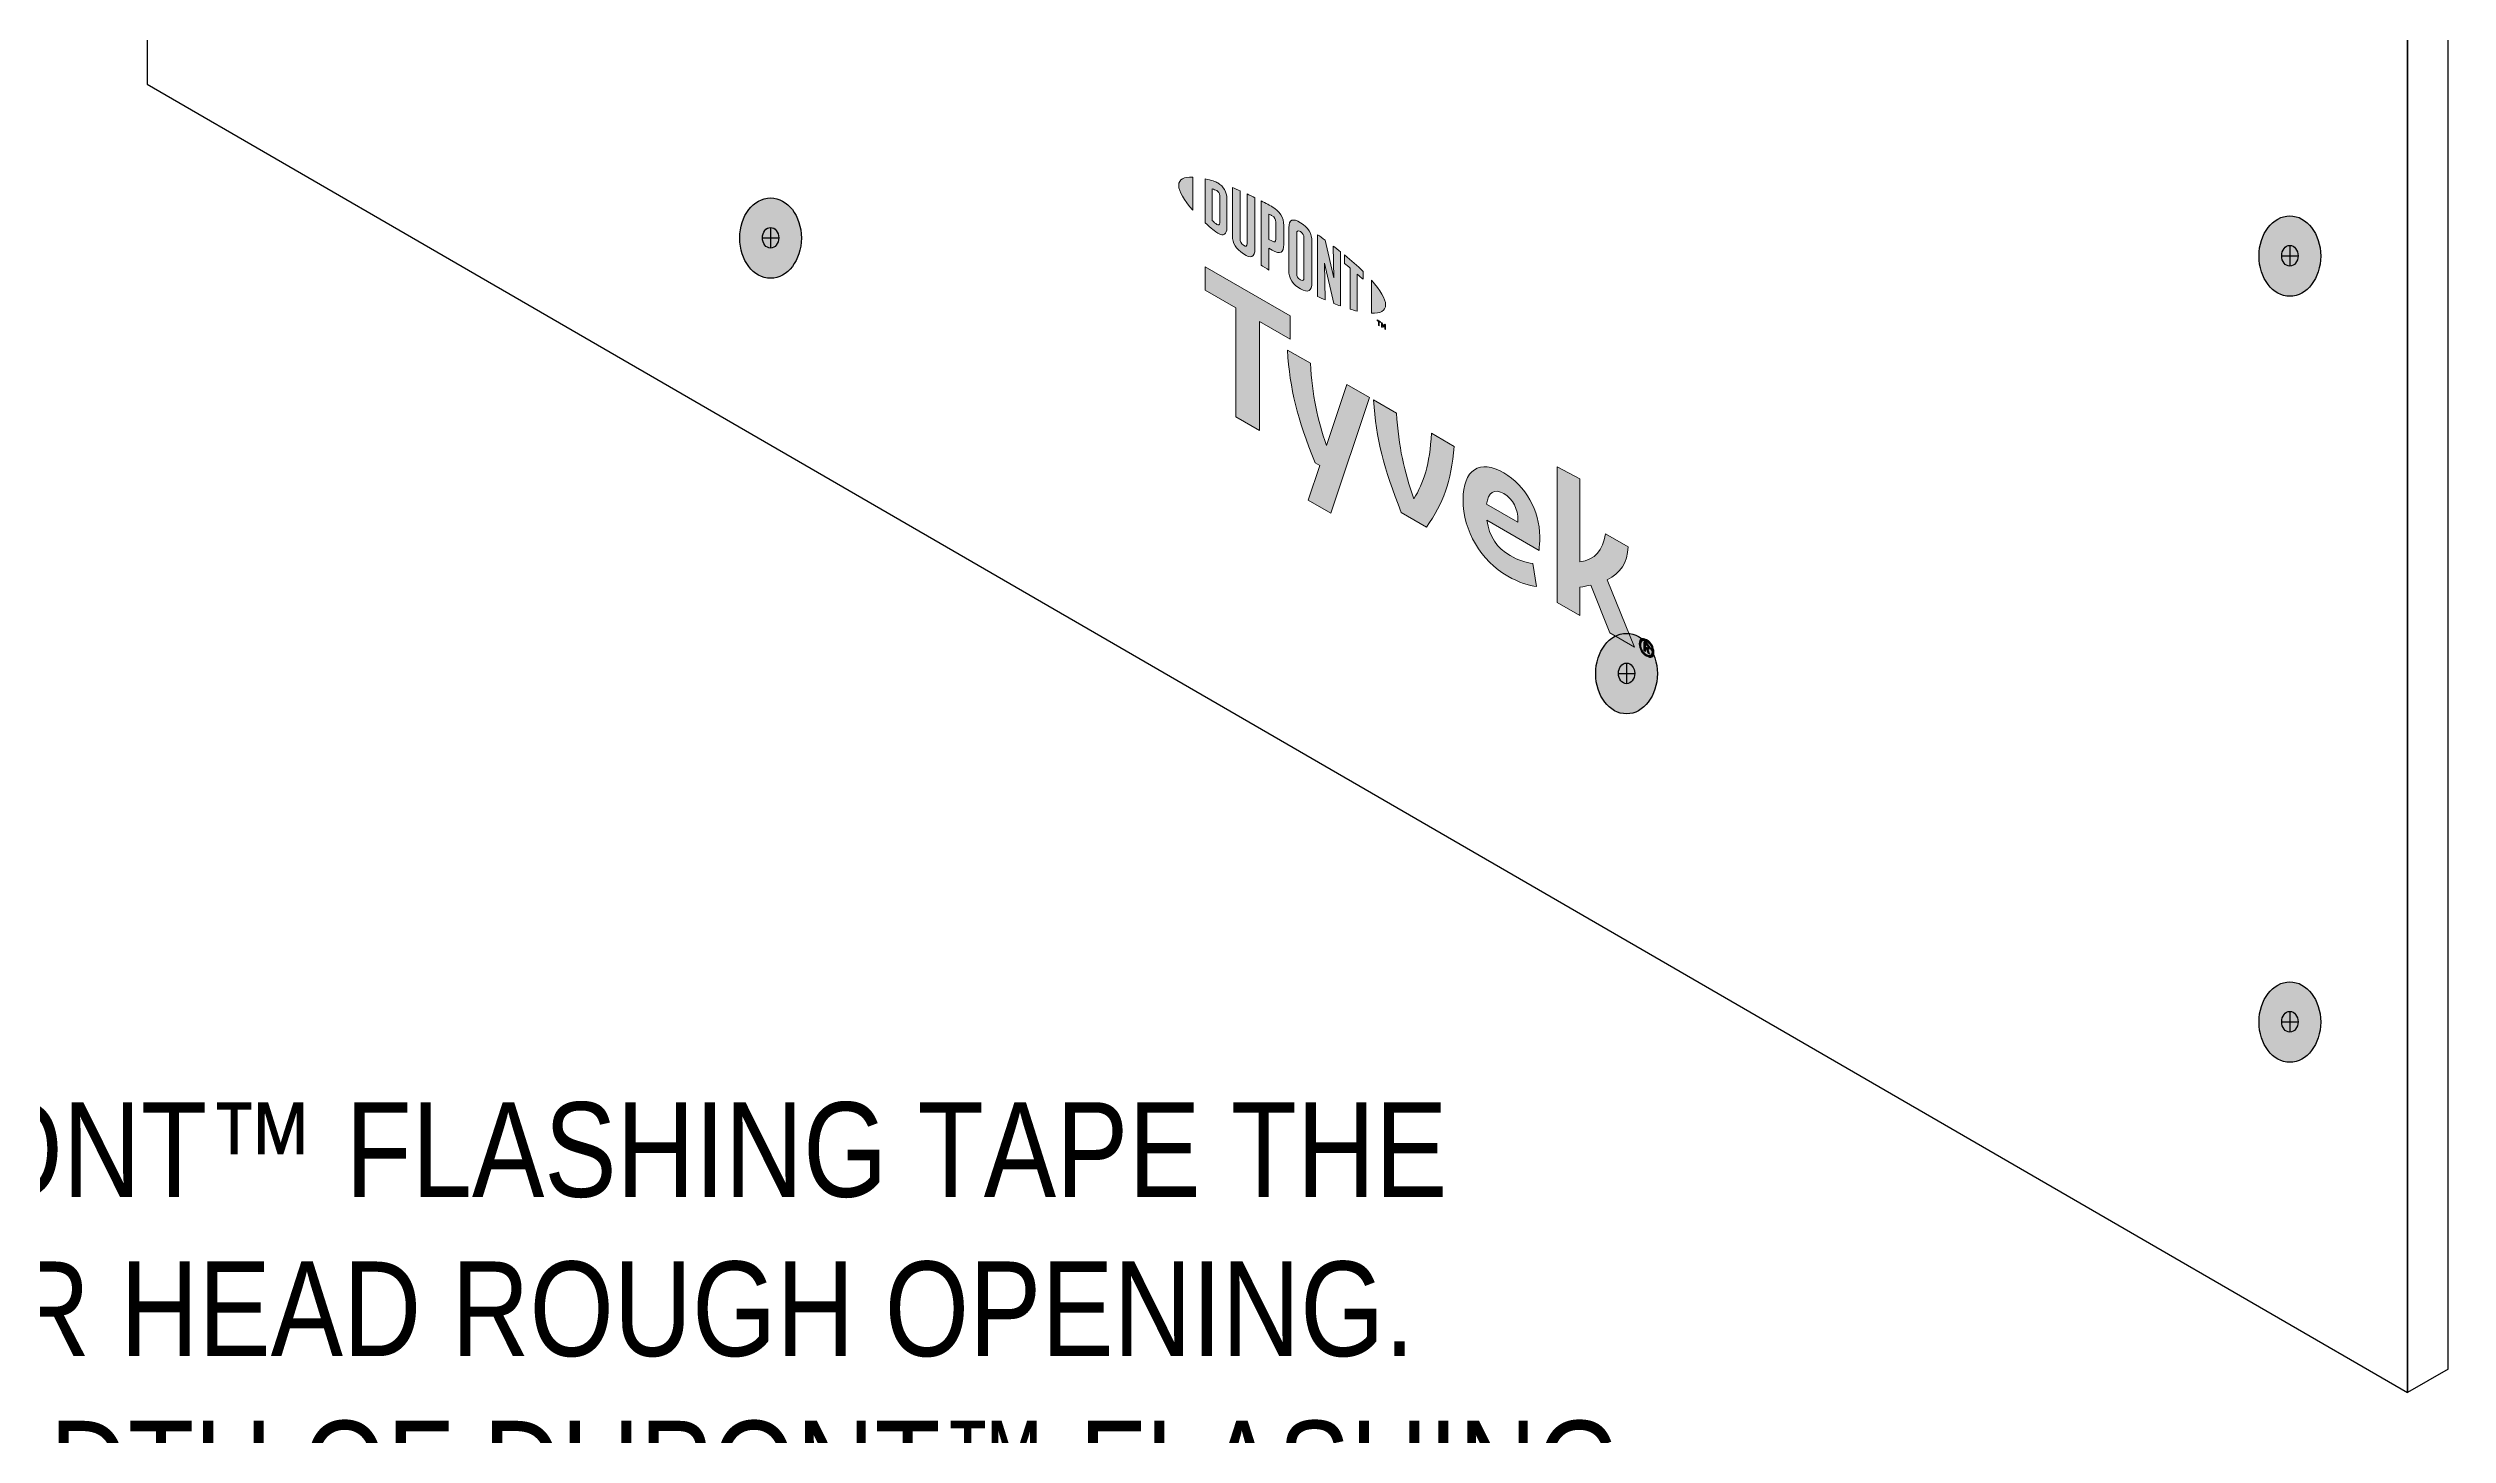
# Model space of a CAD drawing. Extents: x -1279 to 5791, y -3809 to 1769.
# Drawn here: x 415.6 to 701, y -2019.4 to -1854.4 of the extents above; entities that cross this region are included whole.
import ezdxf

# ---------------------------------------------------------------- set-up
doc = ezdxf.new("R2010")
doc.units = 0
doc.header["$MEASUREMENT"] = 0
for name, color, linetype, lineweight in [('.ATI-TEXT', 7, 'Continuous', 0), ('G-ANNO-TTLB', 7, 'Continuous', 0), ('TYVEK', 7, 'Continuous', 0), ('X-REF - TRACED', 7, 'Continuous', 0)]:
    doc.layers.add(name, color=color, linetype=linetype, lineweight=lineweight)

# ---------------------------------------------------------------- blocks, each defined once
blk = doc.blocks.new('Block_45')
at = {"layer": '.ATI-TEXT', "char_height": 0.2, "attachment_point": 7}
for s, insert in [('\\C18;\\c0;\\FArial Narrow|b0|i0|c1;\\H11.249999;\\W1.000000;CUT A PIECE OF DUPONT™ FLASHING TAPE THE', (274.18, -1991.21)), ('\\C18;\\c0;\\FArial Narrow|b0|i0|c1;\\H11.249999;\\W1.000000;LENGTH OF THE INNER HEAD ROUGH OPENING.', (273.87, -2010.15)), ('\\C18;\\c0;\\FArial Narrow|b0|i0|c1;\\H11.249999;\\W1.000000;USE APPROPRIATE WIDTH OF DUPONT™ FLASHING', (274.79, -2029.1))]:
    blk.add_mtext(s, dxfattribs=dict(at, insert=insert))
blk = doc.blocks.new('Block_106')
at = {"layer": 'TYVEK', "true_color": 0x003b71, "transparency": 33554687}
h = blk.add_hatch(color=156, dxfattribs=at)
h.dxf.hatch_style = 2
edge = h.paths.add_edge_path()
edge.add_ellipse((501.54, -1877.01), major_axis=(0, 4.78), ratio=0.766948, start_angle=0, end_angle=360)
h = blk.add_hatch(color=156, dxfattribs=at)
h.dxf.hatch_style = 2
edge = h.paths.add_edge_path()
edge.add_ellipse((682.21, -1879.15), major_axis=(0, 4.78), ratio=0.766948, start_angle=0, end_angle=360)
h = blk.add_hatch(color=156, dxfattribs=at)
h.dxf.hatch_style = 2
edge = h.paths.add_edge_path()
edge.add_ellipse((603.33, -1928.82), major_axis=(0, 4.78), ratio=0.766948, start_angle=0, end_angle=360)
h = blk.add_hatch(color=156, dxfattribs=at)
h.dxf.hatch_style = 2
edge = h.paths.add_edge_path()
edge.add_ellipse((682.21, -1970.26), major_axis=(0, 4.78), ratio=0.766948, start_angle=0, end_angle=360)
at = {"layer": 'TYVEK', "color": 18, "lineweight": 25, "true_color": 0x080808}
for p, q in [((500.56, -1876.98), (502.51, -1876.98)), ((501.54, -1875.74), (501.54, -1878.21)), ((682.21, -1877.89), (682.21, -1880.36)), ((681.23, -1879.12), (683.18, -1879.12)), ((602.36, -1928.79), (604.3, -1928.79)), ((603.33, -1927.55), (603.33, -1930.02)), ((682.21, -1969), (682.21, -1971.47)), ((681.23, -1970.23), (683.18, -1970.23))]:
    blk.add_line(p, q, dxfattribs=at)
at = {"layer": 'TYVEK', "color": 18, "lineweight": 25, "true_color": 0x000000}
for centre in [(501.54, -1877.01), (682.21, -1879.15), (603.33, -1928.82), (682.21, -1970.26)]:
    blk.add_ellipse(centre, major_axis=(0, 4.78), ratio=0.766948, dxfattribs=at)
at = {"layer": 'TYVEK', "color": 18, "lineweight": 25, "true_color": 0x080808}
for centre in [(501.54, -1876.98), (682.21, -1879.12), (603.33, -1928.79), (682.21, -1970.23)]:
    blk.add_ellipse(centre, major_axis=(0, 1.23), ratio=0.788846, dxfattribs=at)
blk = doc.blocks.new('Block_485')
at = {"layer": 'X-REF - TRACED', "true_color": 0x848484, "transparency": 33554687}
h = blk.add_hatch(color=252, dxfattribs=at)
h.dxf.hatch_style = 2
edge = h.paths.add_edge_path()
edge.add_spline(control_points=[(550.08, -1870.74), (550.08, -1871.47), (550.69, -1872.5), (551.76, -1873.69), (551.76, -1873.69), (551.76, -1869.75), (551.76, -1869.75), (550.69, -1869.71), (550.08, -1870.03), (550.08, -1870.74)], knot_values=[0, 0, 0, 0, 1, 1, 1, 2, 2, 2, 3, 3, 3, 3], degree=3, periodic=0)
h = blk.add_hatch(color=252, dxfattribs=at)
h.dxf.hatch_style = 2
edge = h.paths.add_edge_path()
edge.add_spline(control_points=[(554.96, -1875.18), (554.96, -1875.48), (554.8, -1875.49), (554.61, -1875.38), (554.47, -1875.29), (554.24, -1875.1), (554.05, -1874.93), (554.05, -1874.93), (554.05, -1871.17), (554.05, -1871.17), (554.24, -1871.22), (554.47, -1871.29), (554.61, -1871.37), (554.8, -1871.48), (554.96, -1871.67), (554.96, -1871.98), (554.96, -1871.98), (554.96, -1875.18), (554.96, -1875.18)], knot_values=[0, 0, 0, 0, 1, 1, 1, 2, 2, 2, 3, 3, 3, 4, 4, 4, 5, 5, 5, 6, 6, 6, 6], degree=3, periodic=0)
edge = h.paths.add_edge_path()
edge.add_spline(control_points=[(554.74, -1870.46), (554.44, -1870.29), (554.01, -1870.14), (553.23, -1869.96), (553.23, -1869.96), (553.23, -1875.19), (553.23, -1875.19), (553.92, -1875.82), (554.44, -1876.26), (554.74, -1876.43), (555.42, -1876.83), (555.81, -1876.57), (555.81, -1875.8), (555.81, -1875.8), (555.81, -1872.33), (555.81, -1872.33), (555.81, -1871.56), (555.42, -1870.85), (554.74, -1870.46)], knot_values=[0, 0, 0, 0, 1, 1, 1, 2, 2, 2, 3, 3, 3, 4, 4, 4, 5, 5, 5, 6, 6, 6, 6], degree=3, periodic=0)
h = blk.add_hatch(color=252, dxfattribs=at)
h.dxf.hatch_style = 2
edge = h.paths.add_edge_path()
edge.add_spline(control_points=[(558.2, -1877.66), (558.2, -1877.96), (558.11, -1878.1), (557.78, -1877.87), (557.46, -1877.63), (557.37, -1877.43), (557.37, -1877.07), (557.37, -1877.07), (557.37, -1871.38), (557.37, -1871.38), (557.16, -1871.29), (556.68, -1871.09), (556.47, -1871), (556.47, -1871), (556.47, -1876.75), (556.47, -1876.75), (556.47, -1877.67), (556.86, -1878.25), (557.78, -1878.9), (558.63, -1879.5), (559.14, -1879.31), (559.14, -1878.29), (559.14, -1878.29), (559.14, -1872.22), (559.14, -1872.22), (558.97, -1872.13), (558.39, -1871.85), (558.2, -1871.76), (558.2, -1871.76), (558.2, -1877.66), (558.2, -1877.66)], knot_values=[0, 0, 0, 0, 1, 1, 1, 2, 2, 2, 3, 3, 3, 4, 4, 4, 5, 5, 5, 6, 6, 6, 7, 7, 7, 8, 8, 8, 9, 9, 9, 10, 10, 10, 10], degree=3, periodic=0)
h = blk.add_hatch(color=252, dxfattribs=at)
h.dxf.hatch_style = 2
edge = h.paths.add_edge_path()
edge.add_spline(control_points=[(561.62, -1877.14), (561.62, -1877.47), (561.52, -1877.57), (561.14, -1877.36), (561.14, -1877.36), (560.81, -1877.17), (560.81, -1877.17), (560.81, -1877.17), (560.81, -1874.15), (560.81, -1874.15), (560.96, -1874.22), (561.04, -1874.26), (561.12, -1874.32), (561.54, -1874.55), (561.62, -1874.78), (561.62, -1875.12), (561.62, -1875.12), (561.62, -1877.14), (561.62, -1877.14)], knot_values=[0, 0, 0, 0, 1, 1, 1, 2, 2, 2, 3, 3, 3, 4, 4, 4, 5, 5, 5, 6, 6, 6, 6], degree=3, periodic=0)
edge = h.paths.add_edge_path()
edge.add_spline(control_points=[(561.18, -1873.28), (561.02, -1873.18), (560.42, -1872.86), (559.87, -1872.59), (559.87, -1872.59), (559.87, -1880.24), (559.87, -1880.24), (560.06, -1880.36), (560.55, -1880.67), (560.81, -1880.83), (560.81, -1880.83), (560.81, -1878.23), (560.81, -1878.23), (560.81, -1878.23), (561.18, -1878.44), (561.18, -1878.44), (562.16, -1879.01), (562.57, -1878.74), (562.57, -1877.76), (562.57, -1877.76), (562.57, -1875.51), (562.57, -1875.51), (562.57, -1874.56), (562.11, -1873.82), (561.18, -1873.28)], knot_values=[0, 0, 0, 0, 1, 1, 1, 2, 2, 2, 3, 3, 3, 4, 4, 4, 5, 5, 5, 6, 6, 6, 7, 7, 7, 8, 8, 8, 8], degree=3, periodic=0)
h = blk.add_hatch(color=252, dxfattribs=at)
h.dxf.hatch_style = 2
edge = h.paths.add_edge_path()
edge.add_spline(control_points=[(564.97, -1881.74), (564.97, -1882.05), (564.89, -1882.15), (564.55, -1881.97), (564.21, -1881.79), (564.12, -1881.56), (564.12, -1881.25), (564.12, -1881.25), (564.12, -1876.48), (564.12, -1876.48), (564.12, -1876.17), (564.21, -1876.05), (564.55, -1876.25), (564.89, -1876.46), (564.97, -1876.67), (564.97, -1876.97), (564.97, -1876.97), (564.97, -1881.74), (564.97, -1881.74)], knot_values=[0, 0, 0, 0, 1, 1, 1, 2, 2, 2, 3, 3, 3, 4, 4, 4, 5, 5, 5, 6, 6, 6, 6], degree=3, periodic=0)
edge = h.paths.add_edge_path()
edge.add_spline(control_points=[(564.55, -1875.18), (563.68, -1874.63), (563.17, -1874.78), (563.17, -1875.78), (563.17, -1875.78), (563.17, -1880.79), (563.17, -1880.79), (563.17, -1881.85), (563.63, -1882.56), (564.55, -1883.05), (565.45, -1883.52), (565.92, -1883.4), (565.92, -1882.27), (565.92, -1882.27), (565.92, -1877.49), (565.92, -1877.49), (565.92, -1876.41), (565.5, -1875.78), (564.55, -1875.18)], knot_values=[0, 0, 0, 0, 1, 1, 1, 2, 2, 2, 3, 3, 3, 4, 4, 4, 5, 5, 5, 6, 6, 6, 6], degree=3, periodic=0)
h = blk.add_hatch(color=252, dxfattribs=at)
h.dxf.hatch_style = 2
edge = h.paths.add_edge_path()
edge.add_spline(control_points=[(568.52, -1881.74), (568.52, -1881.74), (567.48, -1877.25), (567.48, -1877.25), (567.2, -1877.04), (566.86, -1876.8), (566.59, -1876.62), (566.59, -1876.62), (566.59, -1883.97), (566.59, -1883.97), (566.78, -1884.05), (567.25, -1884.26), (567.5, -1884.37), (567.5, -1884.37), (567.42, -1880), (567.42, -1880), (567.42, -1880), (568.52, -1884.79), (568.52, -1884.79), (568.76, -1884.89), (569.1, -1885.01), (569.32, -1885.09), (569.32, -1885.09), (569.32, -1878.64), (569.32, -1878.64), (569.09, -1878.45), (568.66, -1878.12), (568.46, -1877.97), (568.46, -1877.97), (568.52, -1881.74), (568.52, -1881.74)], knot_values=[0, 0, 0, 0, 1, 1, 1, 2, 2, 2, 3, 3, 3, 4, 4, 4, 5, 5, 5, 6, 6, 6, 7, 7, 7, 8, 8, 8, 9, 9, 9, 10, 10, 10, 10], degree=3, periodic=0)
h = blk.add_hatch(color=252, dxfattribs=at)
h.dxf.hatch_style = 2
edge = h.paths.add_edge_path()
edge.add_spline(control_points=[(569.79, -1880.04), (570.02, -1880.22), (570.25, -1880.4), (570.47, -1880.59), (570.47, -1880.59), (570.47, -1885.47), (570.47, -1885.47), (570.68, -1885.54), (571.06, -1885.64), (571.31, -1885.7), (571.31, -1885.7), (571.31, -1881.31), (571.31, -1881.31), (571.56, -1881.52), (571.79, -1881.72), (572, -1881.91), (572, -1881.91), (572, -1880.97), (572, -1880.97), (571.33, -1880.32), (570.62, -1879.7), (569.79, -1879.02), (569.79, -1879.02), (569.79, -1880.04), (569.79, -1880.04)], knot_values=[0, 0, 0, 0, 1, 1, 1, 2, 2, 2, 3, 3, 3, 4, 4, 4, 5, 5, 5, 6, 6, 6, 7, 7, 7, 8, 8, 8, 8], degree=3, periodic=0)
h = blk.add_hatch(color=252, dxfattribs=at)
h.dxf.hatch_style = 2
edge = h.paths.add_edge_path()
edge.add_spline(control_points=[(574.68, -1884.95), (574.68, -1885.67), (574.07, -1886), (573, -1885.96), (573, -1885.96), (573, -1882.02), (573, -1882.02), (574.07, -1883.21), (574.68, -1884.24), (574.68, -1884.95)], knot_values=[0, 0, 0, 0, 1, 1, 1, 2, 2, 2, 3, 3, 3, 3], degree=3, periodic=0)
h = blk.add_hatch(color=252, dxfattribs=at)
h.dxf.hatch_style = 2
edge = h.paths.add_edge_path()
edge.add_spline(control_points=[(574.18, -1887.04), (574.18, -1887.04), (574.29, -1887.1), (574.29, -1887.1), (574.29, -1887.1), (574.44, -1887.45), (574.44, -1887.45), (574.44, -1887.45), (574.59, -1887.27), (574.59, -1887.27), (574.59, -1887.27), (574.68, -1887.32), (574.68, -1887.32), (574.68, -1887.32), (574.68, -1887.89), (574.68, -1887.89), (574.68, -1887.89), (574.59, -1887.84), (574.59, -1887.84), (574.59, -1887.84), (574.59, -1887.44), (574.59, -1887.44), (574.59, -1887.44), (574.44, -1887.62), (574.44, -1887.62), (574.44, -1887.62), (574.43, -1887.61), (574.43, -1887.61), (574.43, -1887.61), (574.28, -1887.25), (574.28, -1887.25), (574.28, -1887.25), (574.28, -1887.66), (574.28, -1887.66), (574.28, -1887.66), (574.18, -1887.61), (574.18, -1887.61), (574.18, -1887.61), (574.18, -1887.04), (574.18, -1887.04)], knot_values=[0, 0, 0, 0, 1, 1, 1, 2, 2, 2, 3, 3, 3, 4, 4, 4, 5, 5, 5, 6, 6, 6, 7, 7, 7, 8, 8, 8, 9, 9, 9, 10, 10, 10, 11, 11, 11, 12, 12, 12, 13, 13, 13, 13], degree=3, periodic=0)
edge = h.paths.add_edge_path()
edge.add_spline(control_points=[(573.83, -1886.93), (573.83, -1886.93), (573.68, -1886.84), (573.68, -1886.84), (573.68, -1886.84), (573.68, -1886.74), (573.68, -1886.74), (573.68, -1886.74), (574.08, -1886.98), (574.08, -1886.98), (574.08, -1886.98), (574.08, -1887.07), (574.08, -1887.07), (574.08, -1887.07), (573.93, -1886.99), (573.93, -1886.99), (573.93, -1886.99), (573.93, -1887.46), (573.93, -1887.46), (573.93, -1887.46), (573.83, -1887.4), (573.83, -1887.4), (573.83, -1887.4), (573.83, -1886.93), (573.83, -1886.93)], knot_values=[0, 0, 0, 0, 1, 1, 1, 2, 2, 2, 3, 3, 3, 4, 4, 4, 5, 5, 5, 6, 6, 6, 7, 7, 7, 8, 8, 8, 8], degree=3, periodic=0)
at = {"layer": 'X-REF - TRACED'}
for points, knots in [([(550.08, -1870.74), (550.08, -1871.47), (550.69, -1872.5), (551.76, -1873.69), (551.76, -1873.69), (551.76, -1869.75), (551.76, -1869.75), (550.69, -1869.71), (550.08, -1870.03), (550.08, -1870.74)], [0, 0, 0, 0, 1, 1, 1, 2, 2, 2, 3, 3, 3, 3]), ([(554.74, -1870.46), (554.44, -1870.29), (554.01, -1870.14), (553.23, -1869.96), (553.23, -1869.96), (553.23, -1875.19), (553.23, -1875.19), (553.92, -1875.82), (554.44, -1876.26), (554.74, -1876.43), (555.42, -1876.83), (555.81, -1876.57), (555.81, -1875.8), (555.81, -1875.8), (555.81, -1872.33), (555.81, -1872.33), (555.81, -1871.56), (555.42, -1870.85), (554.74, -1870.46)], [0, 0, 0, 0, 1, 1, 1, 2, 2, 2, 3, 3, 3, 4, 4, 4, 5, 5, 5, 6, 6, 6, 6]), ([(554.96, -1875.18), (554.96, -1875.48), (554.8, -1875.49), (554.61, -1875.38), (554.47, -1875.29), (554.24, -1875.1), (554.05, -1874.93), (554.05, -1874.93), (554.05, -1871.17), (554.05, -1871.17), (554.24, -1871.22), (554.47, -1871.29), (554.61, -1871.37), (554.8, -1871.48), (554.96, -1871.67), (554.96, -1871.98), (554.96, -1871.98), (554.96, -1875.18), (554.96, -1875.18)], [0, 0, 0, 0, 1, 1, 1, 2, 2, 2, 3, 3, 3, 4, 4, 4, 5, 5, 5, 6, 6, 6, 6]), ([(558.2, -1877.66), (558.2, -1877.96), (558.11, -1878.1), (557.78, -1877.87), (557.46, -1877.63), (557.37, -1877.43), (557.37, -1877.07), (557.37, -1877.07), (557.37, -1871.38), (557.37, -1871.38), (557.16, -1871.29), (556.68, -1871.09), (556.47, -1871), (556.47, -1871), (556.47, -1876.75), (556.47, -1876.75), (556.47, -1877.67), (556.86, -1878.25), (557.78, -1878.9), (558.63, -1879.5), (559.14, -1879.31), (559.14, -1878.29), (559.14, -1878.29), (559.14, -1872.22), (559.14, -1872.22), (558.97, -1872.13), (558.39, -1871.85), (558.2, -1871.76), (558.2, -1871.76), (558.2, -1877.66), (558.2, -1877.66)], [0, 0, 0, 0, 1, 1, 1, 2, 2, 2, 3, 3, 3, 4, 4, 4, 5, 5, 5, 6, 6, 6, 7, 7, 7, 8, 8, 8, 9, 9, 9, 10, 10, 10, 10]), ([(561.18, -1873.28), (561.02, -1873.18), (560.42, -1872.86), (559.87, -1872.59), (559.87, -1872.59), (559.87, -1880.24), (559.87, -1880.24), (560.06, -1880.36), (560.55, -1880.67), (560.81, -1880.83), (560.81, -1880.83), (560.81, -1878.23), (560.81, -1878.23), (560.81, -1878.23), (561.18, -1878.44), (561.18, -1878.44), (562.16, -1879.01), (562.57, -1878.74), (562.57, -1877.76), (562.57, -1877.76), (562.57, -1875.51), (562.57, -1875.51), (562.57, -1874.56), (562.11, -1873.82), (561.18, -1873.28)], [0, 0, 0, 0, 1, 1, 1, 2, 2, 2, 3, 3, 3, 4, 4, 4, 5, 5, 5, 6, 6, 6, 7, 7, 7, 8, 8, 8, 8]), ([(561.62, -1877.14), (561.62, -1877.47), (561.52, -1877.57), (561.14, -1877.36), (561.14, -1877.36), (560.81, -1877.17), (560.81, -1877.17), (560.81, -1877.17), (560.81, -1874.15), (560.81, -1874.15), (560.96, -1874.22), (561.04, -1874.26), (561.12, -1874.32), (561.54, -1874.55), (561.62, -1874.78), (561.62, -1875.12), (561.62, -1875.12), (561.62, -1877.14), (561.62, -1877.14)], [0, 0, 0, 0, 1, 1, 1, 2, 2, 2, 3, 3, 3, 4, 4, 4, 5, 5, 5, 6, 6, 6, 6]), ([(564.55, -1875.18), (563.68, -1874.63), (563.17, -1874.78), (563.17, -1875.78), (563.17, -1875.78), (563.17, -1880.79), (563.17, -1880.79), (563.17, -1881.85), (563.63, -1882.56), (564.55, -1883.05), (565.45, -1883.52), (565.92, -1883.4), (565.92, -1882.27), (565.92, -1882.27), (565.92, -1877.49), (565.92, -1877.49), (565.92, -1876.41), (565.5, -1875.78), (564.55, -1875.18)], [0, 0, 0, 0, 1, 1, 1, 2, 2, 2, 3, 3, 3, 4, 4, 4, 5, 5, 5, 6, 6, 6, 6]), ([(564.97, -1881.74), (564.97, -1882.05), (564.89, -1882.15), (564.55, -1881.97), (564.21, -1881.79), (564.12, -1881.56), (564.12, -1881.25), (564.12, -1881.25), (564.12, -1876.48), (564.12, -1876.48), (564.12, -1876.17), (564.21, -1876.05), (564.55, -1876.25), (564.89, -1876.46), (564.97, -1876.67), (564.97, -1876.97), (564.97, -1876.97), (564.97, -1881.74), (564.97, -1881.74)], [0, 0, 0, 0, 1, 1, 1, 2, 2, 2, 3, 3, 3, 4, 4, 4, 5, 5, 5, 6, 6, 6, 6]), ([(568.52, -1881.74), (568.52, -1881.74), (567.48, -1877.25), (567.48, -1877.25), (567.2, -1877.04), (566.86, -1876.8), (566.59, -1876.62), (566.59, -1876.62), (566.59, -1883.97), (566.59, -1883.97), (566.78, -1884.05), (567.25, -1884.26), (567.5, -1884.37), (567.5, -1884.37), (567.42, -1880), (567.42, -1880), (567.42, -1880), (568.52, -1884.79), (568.52, -1884.79), (568.76, -1884.89), (569.1, -1885.01), (569.32, -1885.09), (569.32, -1885.09), (569.32, -1878.64), (569.32, -1878.64), (569.09, -1878.45), (568.66, -1878.12), (568.46, -1877.97), (568.46, -1877.97), (568.52, -1881.74), (568.52, -1881.74)], [0, 0, 0, 0, 1, 1, 1, 2, 2, 2, 3, 3, 3, 4, 4, 4, 5, 5, 5, 6, 6, 6, 7, 7, 7, 8, 8, 8, 9, 9, 9, 10, 10, 10, 10]), ([(569.79, -1880.04), (570.02, -1880.22), (570.25, -1880.4), (570.47, -1880.59), (570.47, -1880.59), (570.47, -1885.47), (570.47, -1885.47), (570.68, -1885.54), (571.06, -1885.64), (571.31, -1885.7), (571.31, -1885.7), (571.31, -1881.31), (571.31, -1881.31), (571.56, -1881.52), (571.79, -1881.72), (572, -1881.91), (572, -1881.91), (572, -1880.97), (572, -1880.97), (571.33, -1880.32), (570.62, -1879.7), (569.79, -1879.02), (569.79, -1879.02), (569.79, -1880.04), (569.79, -1880.04)], [0, 0, 0, 0, 1, 1, 1, 2, 2, 2, 3, 3, 3, 4, 4, 4, 5, 5, 5, 6, 6, 6, 7, 7, 7, 8, 8, 8, 8]), ([(574.68, -1884.95), (574.68, -1885.67), (574.07, -1886), (573, -1885.96), (573, -1885.96), (573, -1882.02), (573, -1882.02), (574.07, -1883.21), (574.68, -1884.24), (574.68, -1884.95)], [0, 0, 0, 0, 1, 1, 1, 2, 2, 2, 3, 3, 3, 3]), ([(573.83, -1886.93), (573.83, -1886.93), (573.68, -1886.84), (573.68, -1886.84), (573.68, -1886.84), (573.68, -1886.74), (573.68, -1886.74), (573.68, -1886.74), (574.08, -1886.98), (574.08, -1886.98), (574.08, -1886.98), (574.08, -1887.07), (574.08, -1887.07), (574.08, -1887.07), (573.93, -1886.99), (573.93, -1886.99), (573.93, -1886.99), (573.93, -1887.46), (573.93, -1887.46), (573.93, -1887.46), (573.83, -1887.4), (573.83, -1887.4), (573.83, -1887.4), (573.83, -1886.93), (573.83, -1886.93)], [0, 0, 0, 0, 1, 1, 1, 2, 2, 2, 3, 3, 3, 4, 4, 4, 5, 5, 5, 6, 6, 6, 7, 7, 7, 8, 8, 8, 8]), ([(574.18, -1887.04), (574.18, -1887.04), (574.29, -1887.1), (574.29, -1887.1), (574.29, -1887.1), (574.44, -1887.45), (574.44, -1887.45), (574.44, -1887.45), (574.59, -1887.27), (574.59, -1887.27), (574.59, -1887.27), (574.68, -1887.32), (574.68, -1887.32), (574.68, -1887.32), (574.68, -1887.89), (574.68, -1887.89), (574.68, -1887.89), (574.59, -1887.84), (574.59, -1887.84), (574.59, -1887.84), (574.59, -1887.44), (574.59, -1887.44), (574.59, -1887.44), (574.44, -1887.62), (574.44, -1887.62), (574.44, -1887.62), (574.43, -1887.61), (574.43, -1887.61), (574.43, -1887.61), (574.28, -1887.25), (574.28, -1887.25), (574.28, -1887.25), (574.28, -1887.66), (574.28, -1887.66), (574.28, -1887.66), (574.18, -1887.61), (574.18, -1887.61), (574.18, -1887.61), (574.18, -1887.04), (574.18, -1887.04)], [0, 0, 0, 0, 1, 1, 1, 2, 2, 2, 3, 3, 3, 4, 4, 4, 5, 5, 5, 6, 6, 6, 7, 7, 7, 8, 8, 8, 9, 9, 9, 10, 10, 10, 11, 11, 11, 12, 12, 12, 13, 13, 13, 13])]:
    blk.add_open_spline(points, degree=3, knots=knots, dxfattribs=at)
blk = doc.blocks.new('Block_489')
at = {"layer": 'X-REF - TRACED', "true_color": 0x848484, "transparency": 33554687}
h = blk.add_hatch(color=252, dxfattribs=at)
h.dxf.hatch_style = 2
h.paths.add_polyline_path([(563.33, -1886.28), (553.23, -1880.45), (553.23, -1883.19), (556.88, -1885.3), (556.88, -1898.29), (559.68, -1899.91), (559.68, -1886.92), (563.33, -1889.02)])
h = blk.add_hatch(color=252, dxfattribs=at)
h.dxf.hatch_style = 2
edge = h.paths.add_edge_path()
edge.add_spline(control_points=[(580.12, -1900.22), (579.95, -1903.97), (579.2, -1906.14), (578.04, -1908.02), (576.93, -1904.83), (576.2, -1901.8), (575.98, -1897.83), (575.98, -1897.83), (573.26, -1896.26), (573.26, -1896.26), (573.55, -1900.95), (574.44, -1904.36), (576.55, -1909.65), (576.55, -1909.65), (579.55, -1911.38), (579.55, -1911.38), (581.59, -1908.49), (582.44, -1906.08), (582.83, -1901.79), (582.83, -1901.79), (580.12, -1900.22), (580.12, -1900.22)], knot_values=[0, 0, 0, 0, 1, 1, 1, 2, 2, 2, 3, 3, 3, 4, 4, 4, 5, 5, 5, 6, 6, 6, 7, 7, 7, 7], degree=3, periodic=0)
h = blk.add_hatch(color=252, dxfattribs=at)
h.dxf.hatch_style = 2
edge = h.paths.add_edge_path()
edge.add_spline(control_points=[(586.69, -1908.67), (586.69, -1908.67), (590.42, -1910.82), (590.42, -1910.82), (590.42, -1910.82), (590.42, -1910.55), (590.42, -1910.55), (590.42, -1909.29), (589.83, -1908.03), (588.75, -1907.41), (587.61, -1906.75), (586.87, -1907.24), (586.69, -1908.67)], knot_values=[0, 0, 0, 0, 1, 1, 1, 2, 2, 2, 3, 3, 3, 4, 4, 4, 4], degree=3, periodic=0)
edge = h.paths.add_edge_path()
edge.add_spline(control_points=[(592.64, -1918.44), (591.77, -1918.39), (590.5, -1917.97), (589.2, -1917.22), (586.05, -1915.4), (583.89, -1911.86), (583.89, -1908.13), (583.89, -1904.56), (585.87, -1903.27), (588.75, -1904.94), (591.32, -1906.42), (593.01, -1909.48), (593.01, -1912.5), (593.01, -1913.17), (592.97, -1913.73), (592.93, -1914.16), (592.93, -1914.16), (586.73, -1910.58), (586.73, -1910.58), (586.99, -1912.53), (587.91, -1913.87), (589.48, -1914.78), (590.44, -1915.33), (591.36, -1915.62), (592.2, -1915.7), (592.2, -1915.7), (592.64, -1918.44), (592.64, -1918.44)], knot_values=[0, 0, 0, 0, 1, 1, 1, 2, 2, 2, 3, 3, 3, 4, 4, 4, 5, 5, 5, 6, 6, 6, 7, 7, 7, 8, 8, 8, 9, 9, 9, 9], degree=3, periodic=0)
h = blk.add_hatch(color=252, dxfattribs=at)
h.dxf.hatch_style = 2
edge = h.paths.add_edge_path()
edge.add_spline(control_points=[(601.03, -1917.65), (601.03, -1917.65), (604.29, -1925.66), (604.29, -1925.66), (604.29, -1925.66), (601.34, -1923.96), (601.34, -1923.96), (601.34, -1923.96), (599.09, -1918.28), (599.09, -1918.28), (598.68, -1918.38), (598.25, -1918.47), (597.77, -1918.53), (597.77, -1918.53), (597.77, -1921.9), (597.77, -1921.9), (597.77, -1921.9), (595.07, -1920.34), (595.07, -1920.34), (595.07, -1920.34), (595.07, -1904.22), (595.07, -1904.22), (595.07, -1904.22), (597.77, -1905.63), (597.77, -1905.63), (597.77, -1905.63), (597.77, -1915.54), (597.77, -1915.54), (599.62, -1915.23), (600.52, -1914.18), (600.83, -1912.18), (600.83, -1912.18), (603.52, -1913.73), (603.52, -1913.73), (603.46, -1915.63), (602.6, -1916.86), (601.03, -1917.65)], knot_values=[0, 0, 0, 0, 1, 1, 1, 2, 2, 2, 3, 3, 3, 4, 4, 4, 5, 5, 5, 6, 6, 6, 7, 7, 7, 8, 8, 8, 9, 9, 9, 10, 10, 10, 11, 11, 11, 12, 12, 12, 12], degree=3, periodic=0)
at = {"layer": 'X-REF - TRACED'}
blk.add_lwpolyline([(563.33, -1886.28), (553.23, -1880.45), (553.23, -1883.19), (556.88, -1885.3), (556.88, -1898.29), (559.68, -1899.91), (559.68, -1886.92), (563.33, -1889.02)], close=True, dxfattribs=at)
for points, knots in [([(580.12, -1900.22), (579.95, -1903.97), (579.2, -1906.14), (578.04, -1908.02), (576.93, -1904.83), (576.2, -1901.8), (575.98, -1897.83), (575.98, -1897.83), (573.26, -1896.26), (573.26, -1896.26), (573.55, -1900.95), (574.44, -1904.36), (576.55, -1909.65), (576.55, -1909.65), (579.55, -1911.38), (579.55, -1911.38), (581.59, -1908.49), (582.44, -1906.08), (582.83, -1901.79), (582.83, -1901.79), (580.12, -1900.22), (580.12, -1900.22)], [0, 0, 0, 0, 1, 1, 1, 2, 2, 2, 3, 3, 3, 4, 4, 4, 5, 5, 5, 6, 6, 6, 7, 7, 7, 7]), ([(592.64, -1918.44), (591.77, -1918.39), (590.5, -1917.97), (589.2, -1917.22), (586.05, -1915.4), (583.89, -1911.86), (583.89, -1908.13), (583.89, -1904.56), (585.87, -1903.27), (588.75, -1904.94), (591.32, -1906.42), (593.01, -1909.48), (593.01, -1912.5), (593.01, -1913.17), (592.97, -1913.73), (592.93, -1914.16), (592.93, -1914.16), (586.73, -1910.58), (586.73, -1910.58), (586.99, -1912.53), (587.91, -1913.87), (589.48, -1914.78), (590.44, -1915.33), (591.36, -1915.62), (592.2, -1915.7), (592.2, -1915.7), (592.64, -1918.44), (592.64, -1918.44)], [0, 0, 0, 0, 1, 1, 1, 2, 2, 2, 3, 3, 3, 4, 4, 4, 5, 5, 5, 6, 6, 6, 7, 7, 7, 8, 8, 8, 9, 9, 9, 9]), ([(601.03, -1917.65), (601.03, -1917.65), (604.29, -1925.66), (604.29, -1925.66), (604.29, -1925.66), (601.34, -1923.96), (601.34, -1923.96), (601.34, -1923.96), (599.09, -1918.28), (599.09, -1918.28), (598.68, -1918.38), (598.25, -1918.47), (597.77, -1918.53), (597.77, -1918.53), (597.77, -1921.9), (597.77, -1921.9), (597.77, -1921.9), (595.07, -1920.34), (595.07, -1920.34), (595.07, -1920.34), (595.07, -1904.22), (595.07, -1904.22), (595.07, -1904.22), (597.77, -1905.63), (597.77, -1905.63), (597.77, -1905.63), (597.77, -1915.54), (597.77, -1915.54), (599.62, -1915.23), (600.52, -1914.18), (600.83, -1912.18), (600.83, -1912.18), (603.52, -1913.73), (603.52, -1913.73), (603.46, -1915.63), (602.6, -1916.86), (601.03, -1917.65)], [0, 0, 0, 0, 1, 1, 1, 2, 2, 2, 3, 3, 3, 4, 4, 4, 5, 5, 5, 6, 6, 6, 7, 7, 7, 8, 8, 8, 9, 9, 9, 10, 10, 10, 11, 11, 11, 12, 12, 12, 12]), ([(586.69, -1908.67), (586.69, -1908.67), (590.42, -1910.82), (590.42, -1910.82), (590.42, -1910.82), (590.42, -1910.55), (590.42, -1910.55), (590.42, -1909.29), (589.83, -1908.03), (588.75, -1907.41), (587.61, -1906.75), (586.87, -1907.24), (586.69, -1908.67)], [0, 0, 0, 0, 1, 1, 1, 2, 2, 2, 3, 3, 3, 4, 4, 4, 4])]:
    blk.add_open_spline(points, degree=3, knots=knots, dxfattribs=at)
blk = doc.blocks.new('Block_488')
at = {"layer": 'X-REF - TRACED', "true_color": 0x848484, "transparency": 33554687}
h = blk.add_hatch(color=252, dxfattribs=at)
h.dxf.hatch_style = 2
edge = h.paths.add_edge_path()
edge.add_spline(control_points=[(570.07, -1894.42), (570.07, -1894.42), (567.64, -1901.67), (567.64, -1901.67), (566.61, -1898.63), (565.94, -1895.7), (565.73, -1891.91), (565.73, -1891.91), (563, -1890.34), (563, -1890.34), (563.3, -1895.03), (564.18, -1898.44), (566.3, -1903.73), (566.3, -1903.73), (566.84, -1904.05), (566.84, -1904.05), (566.84, -1904.05), (565.46, -1908.19), (565.46, -1908.19), (565.46, -1908.19), (568.16, -1909.75), (568.16, -1909.75), (568.16, -1909.75), (572.78, -1895.98), (572.78, -1895.98), (572.78, -1895.98), (570.07, -1894.42), (570.07, -1894.42)], knot_values=[0, 0, 0, 0, 1, 1, 1, 2, 2, 2, 3, 3, 3, 4, 4, 4, 5, 5, 5, 6, 6, 6, 7, 7, 7, 8, 8, 8, 9, 9, 9, 9], degree=3, periodic=0)
at = {"layer": 'X-REF - TRACED'}
blk.add_open_spline([(570.07, -1894.42), (570.07, -1894.42), (567.64, -1901.67), (567.64, -1901.67), (566.61, -1898.63), (565.94, -1895.7), (565.73, -1891.91), (565.73, -1891.91), (563, -1890.34), (563, -1890.34), (563.3, -1895.03), (564.18, -1898.44), (566.3, -1903.73), (566.3, -1903.73), (566.84, -1904.05), (566.84, -1904.05), (566.84, -1904.05), (565.46, -1908.19), (565.46, -1908.19), (565.46, -1908.19), (568.16, -1909.75), (568.16, -1909.75), (568.16, -1909.75), (572.78, -1895.98), (572.78, -1895.98), (572.78, -1895.98), (570.07, -1894.42), (570.07, -1894.42)], degree=3, knots=[0, 0, 0, 0, 1, 1, 1, 2, 2, 2, 3, 3, 3, 4, 4, 4, 5, 5, 5, 6, 6, 6, 7, 7, 7, 8, 8, 8, 9, 9, 9, 9], dxfattribs=at)
blk.add_blockref('Block_489', (0, 0), dxfattribs=at)
blk = doc.blocks.new('Block_490')
at = {"layer": 'X-REF - TRACED', "true_color": 0x848484, "transparency": 33554687}
h = blk.add_hatch(color=252, dxfattribs=at)
h.dxf.hatch_style = 2
edge = h.paths.add_edge_path()
edge.add_spline(control_points=[(605.59, -1925.35), (605.59, -1925.35), (605.59, -1925.65), (605.59, -1925.65), (605.59, -1925.65), (605.7, -1925.71), (605.7, -1925.71), (605.81, -1925.78), (605.86, -1925.78), (605.86, -1925.66), (605.86, -1925.55), (605.81, -1925.48), (605.7, -1925.42), (605.7, -1925.42), (605.59, -1925.35), (605.59, -1925.35)], knot_values=[0, 0, 0, 0, 1, 1, 1, 2, 2, 2, 3, 3, 3, 4, 4, 4, 5, 5, 5, 5], degree=3, periodic=0)
edge = h.paths.add_edge_path()
edge.add_spline(control_points=[(605.39, -1925.05), (605.39, -1925.05), (605.7, -1925.23), (605.7, -1925.23), (605.93, -1925.37), (606.05, -1925.56), (606.05, -1925.77), (606.05, -1925.91), (605.99, -1925.98), (605.88, -1925.97), (605.94, -1926.13), (606.01, -1926.3), (606.11, -1926.49), (606.11, -1926.49), (605.88, -1926.35), (605.88, -1926.35), (605.8, -1926.19), (605.74, -1926.04), (605.69, -1925.89), (605.69, -1925.89), (605.59, -1925.83), (605.59, -1925.83), (605.59, -1925.83), (605.59, -1926.18), (605.59, -1926.18), (605.59, -1926.18), (605.39, -1926.07), (605.39, -1926.07), (605.39, -1926.07), (605.39, -1925.05), (605.39, -1925.05)], knot_values=[0, 0, 0, 0, 1, 1, 1, 2, 2, 2, 3, 3, 3, 4, 4, 4, 5, 5, 5, 6, 6, 6, 7, 7, 7, 8, 8, 8, 9, 9, 9, 10, 10, 10, 10], degree=3, periodic=0)
edge = h.paths.add_edge_path()
edge.add_spline(control_points=[(605.71, -1924.97), (605.28, -1924.73), (605.04, -1924.87), (605.04, -1925.38), (605.04, -1925.89), (605.28, -1926.31), (605.71, -1926.55), (606.13, -1926.8), (606.38, -1926.66), (606.38, -1926.15), (606.38, -1925.64), (606.13, -1925.22), (605.71, -1924.97)], knot_values=[0, 0, 0, 0, 1, 1, 1, 2, 2, 2, 3, 3, 3, 4, 4, 4, 4], degree=3, periodic=0)
edge = h.paths.add_edge_path()
edge.add_spline(control_points=[(605.71, -1924.77), (606.23, -1925.07), (606.58, -1925.66), (606.58, -1926.27), (606.58, -1926.88), (606.23, -1927.05), (605.71, -1926.75), (605.18, -1926.45), (604.84, -1925.87), (604.84, -1925.26), (604.84, -1924.65), (605.18, -1924.47), (605.71, -1924.77)], knot_values=[0, 0, 0, 0, 1, 1, 1, 2, 2, 2, 3, 3, 3, 4, 4, 4, 4], degree=3, periodic=0)
at = {"layer": 'X-REF - TRACED'}
for points, knots in [([(605.71, -1924.77), (606.23, -1925.07), (606.58, -1925.66), (606.58, -1926.27), (606.58, -1926.88), (606.23, -1927.05), (605.71, -1926.75), (605.18, -1926.45), (604.84, -1925.87), (604.84, -1925.26), (604.84, -1924.65), (605.18, -1924.47), (605.71, -1924.77)], [0, 0, 0, 0, 1, 1, 1, 2, 2, 2, 3, 3, 3, 4, 4, 4, 4]), ([(605.71, -1924.97), (605.28, -1924.73), (605.04, -1924.87), (605.04, -1925.38), (605.04, -1925.89), (605.28, -1926.31), (605.71, -1926.55), (606.13, -1926.8), (606.38, -1926.66), (606.38, -1926.15), (606.38, -1925.64), (606.13, -1925.22), (605.71, -1924.97)], [0, 0, 0, 0, 1, 1, 1, 2, 2, 2, 3, 3, 3, 4, 4, 4, 4]), ([(605.39, -1925.05), (605.39, -1925.05), (605.7, -1925.23), (605.7, -1925.23), (605.93, -1925.37), (606.05, -1925.56), (606.05, -1925.77), (606.05, -1925.91), (605.99, -1925.98), (605.88, -1925.97), (605.94, -1926.13), (606.01, -1926.3), (606.11, -1926.49), (606.11, -1926.49), (605.88, -1926.35), (605.88, -1926.35), (605.8, -1926.19), (605.74, -1926.04), (605.69, -1925.89), (605.69, -1925.89), (605.59, -1925.83), (605.59, -1925.83), (605.59, -1925.83), (605.59, -1926.18), (605.59, -1926.18), (605.59, -1926.18), (605.39, -1926.07), (605.39, -1926.07), (605.39, -1926.07), (605.39, -1925.05), (605.39, -1925.05)], [0, 0, 0, 0, 1, 1, 1, 2, 2, 2, 3, 3, 3, 4, 4, 4, 5, 5, 5, 6, 6, 6, 7, 7, 7, 8, 8, 8, 9, 9, 9, 10, 10, 10, 10]), ([(605.59, -1925.35), (605.59, -1925.35), (605.59, -1925.65), (605.59, -1925.65), (605.59, -1925.65), (605.7, -1925.71), (605.7, -1925.71), (605.81, -1925.78), (605.86, -1925.78), (605.86, -1925.66), (605.86, -1925.55), (605.81, -1925.48), (605.7, -1925.42), (605.7, -1925.42), (605.59, -1925.35), (605.59, -1925.35)], [0, 0, 0, 0, 1, 1, 1, 2, 2, 2, 3, 3, 3, 4, 4, 4, 5, 5, 5, 5])]:
    blk.add_open_spline(points, degree=3, knots=knots, dxfattribs=at)
blk = doc.blocks.new('Block_487')
at = {"layer": 'X-REF - TRACED'}
for name in ['Block_488', 'Block_490']:
    blk.add_blockref(name, (0, 0), dxfattribs=at)
blk = doc.blocks.new('Block_486')
at = {"layer": 'X-REF - TRACED'}
blk.add_blockref('Block_487', (0, 0), dxfattribs=at)
blk = doc.blocks.new('Block_484')
at = {"layer": 'X-REF - TRACED'}
for name in ['Block_485', 'Block_486']:
    blk.add_blockref(name, (0, 0), dxfattribs=at)

msp = doc.modelspace()

# ---------------------------------------------------------------- hatches: boundary and pattern name
at = {"layer": 'G-ANNO-TTLB', "true_color": 0xff00ff, "transparency": 33554687}
h = msp.add_hatch(color=6, dxfattribs=at)
edge = h.paths.add_edge_path()
edge.add_spline(control_points=[(1773.02, -3692.6), (1773.02, -3692.6), (-1156.5, -3692.6), (-1156.5, -3692.6), (-1156.5, -3692.6), (-1156.5, -1235.6), (-1156.5, -1235.6), (-1156.5, -1235.6), (1773.02, -1235.6), (1773.02, -1235.6), (1773.02, -1235.6), (1773.02, -3692.6), (1773.02, -3692.6)], knot_values=[0, 0, 0, 0, 1, 1, 1, 2, 2, 2, 3, 3, 3, 4, 4, 4, 4], degree=3, periodic=0)
edge = h.paths.add_edge_path()
edge.add_spline(control_points=[(-1147.5, -1244.6), (-1147.5, -1244.6), (-1147.5, -3683.6), (-1147.5, -3683.6), (-1147.5, -3683.6), (1764.02, -3683.6), (1764.02, -3683.6), (1764.02, -3683.6), (1764.02, -1244.6), (1764.02, -1244.6), (1764.02, -1244.6), (-1147.5, -1244.6), (-1147.5, -1244.6)], knot_values=[0, 0, 0, 0, 1, 1, 1, 2, 2, 2, 3, 3, 3, 4, 4, 4, 4], degree=3, periodic=0)
edge.add_line((-1147.5, -1244.6), (-1147.5, -1244.6))

# ---------------------------------------------------------------- linework, layer by layer
at = {"layer": 'G-ANNO-TTLB'}
for points in [[(1773.02, -3692.6), (1773.02, -3692.6), (-1156.5, -3692.6), (-1156.5, -3692.6), (-1156.5, -3692.6), (-1156.5, -1235.6), (-1156.5, -1235.6), (-1156.5, -1235.6), (1773.02, -1235.6), (1773.02, -1235.6), (1773.02, -1235.6), (1773.02, -3692.6), (1773.02, -3692.6)], [(-1147.5, -1244.6), (-1147.5, -1244.6), (-1147.5, -3683.6), (-1147.5, -3683.6), (-1147.5, -3683.6), (1764.02, -3683.6), (1764.02, -3683.6), (1764.02, -3683.6), (1764.02, -1244.6), (1764.02, -1244.6), (1764.02, -1244.6), (-1147.5, -1244.6), (-1147.5, -1244.6)]]:
    msp.add_open_spline(points, degree=3, knots=[0, 0, 0, 0, 1, 1, 1, 2, 2, 2, 3, 3, 3, 4, 4, 4, 4], dxfattribs=at)
at = {"layer": 'TYVEK', "color": 2, "lineweight": 25, "true_color": 0xffff00}
for p, q in [((701.02, -2011.54), (701.02, -1674.69)), ((696.21, -2014.32), (696.21, -1846.08)), ((701.02, -2011.54), (696.21, -2014.32))]:
    msp.add_line(p, q, dxfattribs=at)
at = {"layer": 'TYVEK', "color": 18, "lineweight": 25, "true_color": 0x000000}
for p, q in [((427.42, -1734.39), (427.42, -1858.71)), ((696.21, -1846.08), (696.21, -2014.32)), ((427.42, -1858.71), (696.21, -2014.32))]:
    msp.add_line(p, q, dxfattribs=at)

# ---------------------------------------------------------------- block references
at = {"layer": '.ATI-TEXT'}
msp.add_blockref('Block_45', (0, 0), dxfattribs=at)
at = {"layer": 'TYVEK'}
msp.add_blockref('Block_106', (0, 0), dxfattribs=at)
at = {"layer": 'X-REF - TRACED'}
msp.add_blockref('Block_484', (0, 0), dxfattribs=at)

doc.saveas('drawing.dxf')
